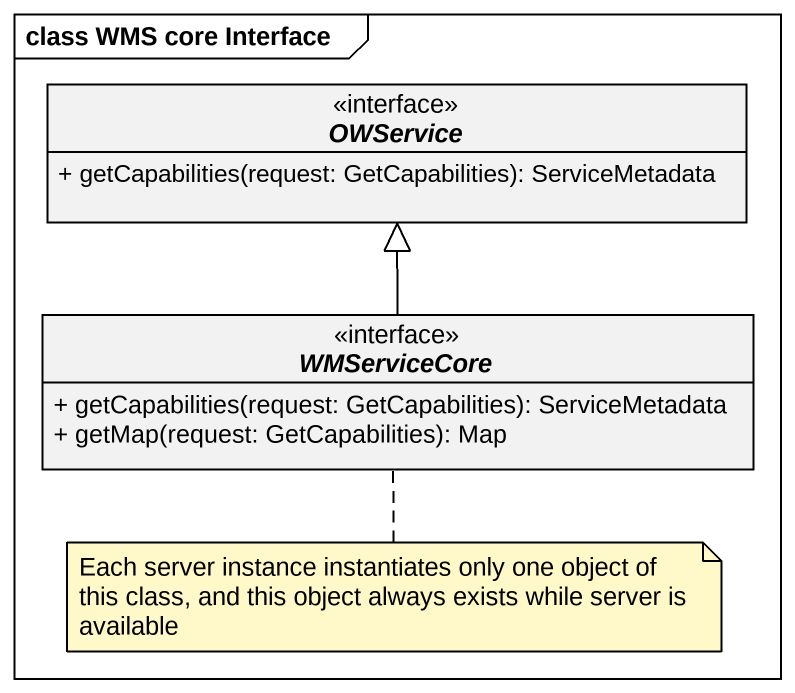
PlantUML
@startuml
mainframe class WMS core Interface
hide circle
hide empty members
skinparam classAttributeIconSize 0
interface OWService <<interface>> {
  + getCapabilities(request: GetCapabilities): ServiceMetadata
}
interface WMServiceCore <<interface>> {
  + getCapabilities(request: GetCapabilities): ServiceMetadata
  + getMap(request: GetCapabilities): Map
}
WMServiceCore -up-|> OWService
note bottom of WMServiceCore : Each server instance instantiates only one object of this class, and this object always exists while server is available
@enduml
